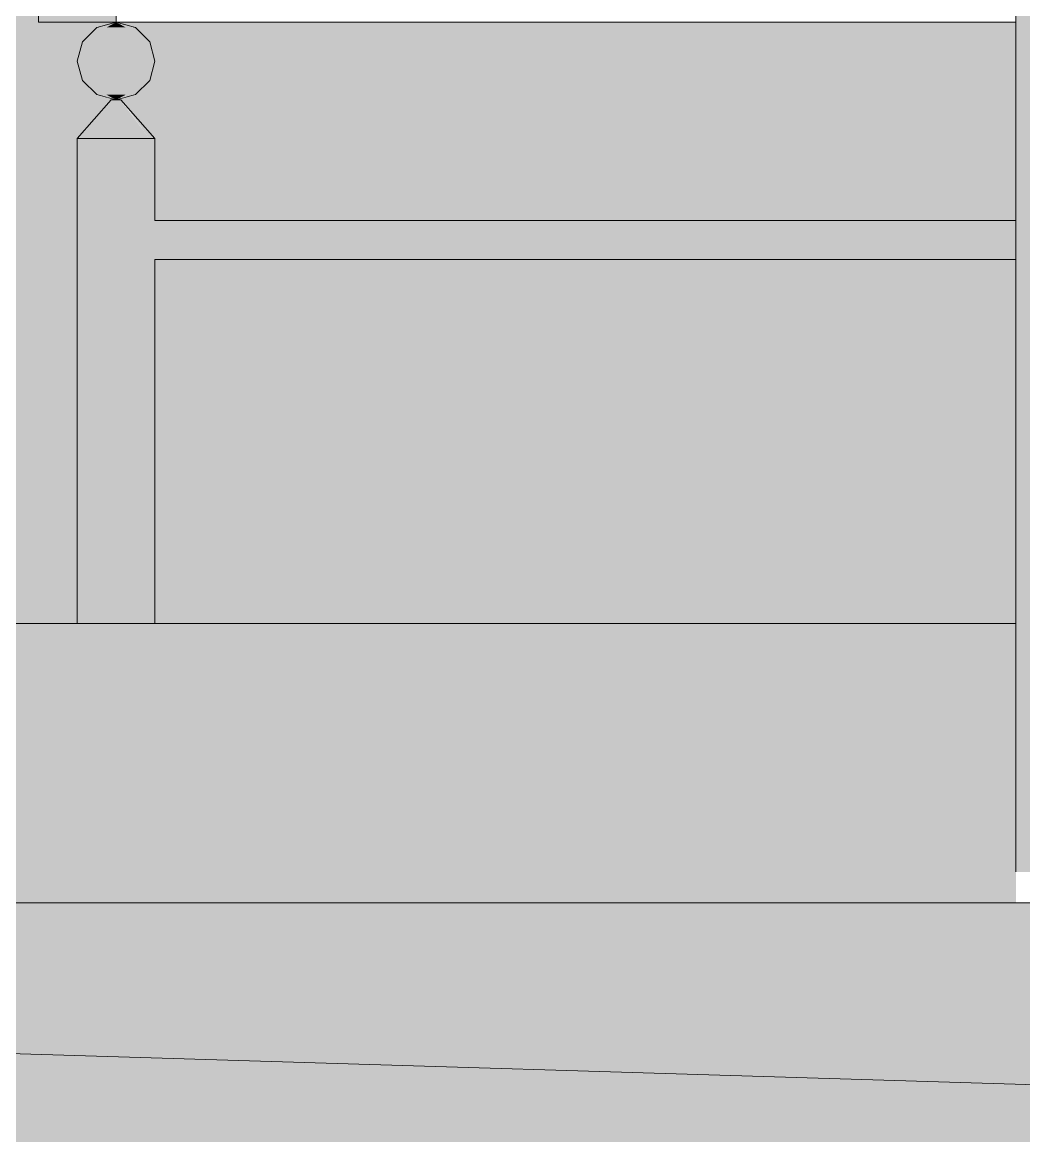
# Model space of a CAD drawing. Header units: centimetres. Extents: x -4381 to 5639, y -3920 to 4826.
# Drawn here: x 66.856 to 67.502, y 32.054 to 32.771 of the extents above; entities that cross this region are included whole.
import ezdxf
from ezdxf.xclip import XClip

# ---------------------------------------------------------------- set-up
doc = ezdxf.new("R2010")
doc.units = ezdxf.units.CM
doc.header["$MEASUREMENT"] = 0
doc.header["$XCLIPFRAME"] = 0
doc.set_wipeout_variables(frame=1)
doc.linetypes.add('Traits', pattern=[0.217778, 0.15, -0.067778])
doc.linetypes.add('Wipeout_Contour', pattern=[100, 0, -100])
for name, color, linetype, lineweight in [('00- NIVEAUX_Pen_No__20', 1, 'Continuous', 5), ('01- MOBILIER_Pen_No__1', 7, 'Continuous', 5), ('01- MOBILIER_Pen_No__101', 252, 'Continuous', 5), ('01- MOBILIER_Pen_No__18', 9, 'Continuous', 5), ('01- MOBILIER_Pen_No__2', 8, 'Continuous', 5), ('Dalles_Pen_No__1', 7, 'Continuous', 5), ('Structural - Bearing_Pen_No__1', 7, 'Continuous', 5), ('Structural - Bearing_Pen_No__18', 9, 'Continuous', 5)]:
    doc.layers.add(name, color=color, linetype=linetype, lineweight=lineweight)
for name, color, linetype in [('01- MOBILIER', 7, 'Continuous'), ('Dalles', 7, 'Continuous'), ('Drawing & Figure', 7, 'Continuous'), ('Structural - Bearing', 7, 'Continuous')]:
    doc.layers.add(name, color=color, linetype=linetype)
for name, color, linetype, lineweight, true_color in [('01- MOBILIER_Pen_No__102', 7, 'Continuous', 5, 0xcccccc), ('01- MOBILIER_Pen_No__160', 7, 'Continuous', 5, 0xdae3bb), ('01- MOBILIER_Pen_No__178', 7, 'Continuous', 5, 0xbda888), ('01- MOBILIER_Pen_No__180', 7, 'Continuous', 5, 0xe2e3c6), ('01- MOBILIER_Pen_No__184', 7, 'Continuous', 5, 0xc5d295), ('01- MOBILIER_Pen_No__186', 7, 'Continuous', 5, 0xe8e8e8), ('01- MOBILIER_Pen_No__62', 7, 'Continuous', 5, 0xaaaaaa), ('03-Personnages.2D_Pen_No__58', 7, 'Continuous', 5, 0xdf0000), ('Dalles_Pen_No__112', 7, 'Continuous', 5, 0xd5aaaa)]:
    doc.layers.add(name, color=color, linetype=linetype, lineweight=lineweight, true_color=true_color)

# ---------------------------------------------------------------- blocks, each defined once
blk = doc.blocks.new('Drawing_7_7', base_point=(-363.09186, 32.20361))
at = {"color": 254, "linetype": 'Wipeout_Contour', "lineweight": 0, "ltscale": 223.002138}
blk.add_wipeout([(66.92938, 32.76776), (66.91688, 32.77111), (66.92771, 32.76776)], dxfattribs=at).dxf.layer = '01- MOBILIER'
at = {"color": 254, "linetype": 'Wipeout_Contour', "lineweight": 0, "ltscale": 297.55801}
blk.add_wipeout([(66.89188, 32.38361), (66.89523, 32.38361), (66.89523, 32.69611), (66.89188, 32.69611)], dxfattribs=at).dxf.layer = '01- MOBILIER'
at = {"color": 254, "linetype": 'Wipeout_Contour', "lineweight": 0, "ltscale": 446.986156}
blk.add_wipeout([(66.93853, 32.69611), (66.93853, 32.63081), (66.93898, 32.63706), (66.94021, 32.64164), (66.94188, 32.64331), (66.94188, 32.69611)], dxfattribs=at).dxf.layer = '01- MOBILIER'
at = {"layer": '01- MOBILIER_Pen_No__101', "linetype": 'Continuous', "ltscale": 10}
blk.add_hatch(color=256, dxfattribs=at).paths.add_polyline_path([(66.89188, 32.38361), (66.89523, 32.38361), (66.89523, 32.69611), (66.89188, 32.69611)])
at = {"layer": '01- MOBILIER_Pen_No__102', "linetype": 'Continuous', "ltscale": 10}
blk.add_hatch(color=256, dxfattribs=at).paths.add_polyline_path([(66.93853, 32.69611), (66.93853, 32.63081), (66.93898, 32.63706), (66.94021, 32.64164), (66.94188, 32.64331), (66.94188, 32.69611)])
at = {"layer": '01- MOBILIER_Pen_No__186', "linetype": 'Continuous', "ltscale": 10}
blk.add_hatch(color=256, dxfattribs=at).paths.add_polyline_path([(66.92938, 32.76776), (66.91688, 32.77111), (66.92771, 32.76776)])
at = {"color": 254, "linetype": 'Wipeout_Contour', "lineweight": 0, "ltscale": 223.624918}
blk.add_wipeout([(66.90606, 32.76776), (66.91688, 32.77111), (66.90438, 32.76776)], dxfattribs=at).dxf.layer = '01- MOBILIER'
at = {"color": 254, "linetype": 'Wipeout_Contour', "lineweight": 0, "ltscale": 297.58046}
blk.add_wipeout([(66.89523, 32.38361), (66.90438, 32.38361), (66.90438, 32.69611), (66.89523, 32.69611)], dxfattribs=at).dxf.layer = '01- MOBILIER'
at = {"color": 254, "linetype": 'Wipeout_Contour', "lineweight": 0, "ltscale": 447.310564}
blk.add_wipeout([(66.93853, 32.63081), (66.93853, 32.38361), (66.94188, 32.38361), (66.94188, 32.61831), (66.94021, 32.61999), (66.93898, 32.62456)], dxfattribs=at).dxf.layer = '01- MOBILIER'
at = {"layer": '01- MOBILIER_Pen_No__102', "linetype": 'Continuous', "ltscale": 10}
blk.add_hatch(color=256, dxfattribs=at).paths.add_polyline_path([(66.93853, 32.63081), (66.93853, 32.38361), (66.94188, 32.38361), (66.94188, 32.61831), (66.94021, 32.61999), (66.93898, 32.62456)])
at = {"layer": '01- MOBILIER_Pen_No__180', "linetype": 'Continuous', "ltscale": 10}
blk.add_hatch(color=256, dxfattribs=at).paths.add_polyline_path([(66.90606, 32.76776), (66.91688, 32.77111), (66.90438, 32.76776)])
at = {"layer": '01- MOBILIER_Pen_No__2', "linetype": 'Continuous', "ltscale": 10}
blk.add_hatch(color=256, dxfattribs=at).paths.add_polyline_path([(66.89523, 32.38361), (66.90438, 32.38361), (66.90438, 32.69611), (66.89523, 32.69611)])
at = {"color": 254, "linetype": 'Wipeout_Contour', "lineweight": 0, "ltscale": 223.370342}
blk.add_wipeout([(66.91063, 32.76776), (66.91688, 32.77111), (66.90606, 32.76776)], dxfattribs=at).dxf.layer = '01- MOBILIER'
at = {"color": 254, "linetype": 'Wipeout_Contour', "lineweight": 0, "ltscale": 297.619382}
blk.add_wipeout([(66.90438, 32.38361), (66.91688, 32.38361), (66.91688, 32.69611), (66.90438, 32.69611)], dxfattribs=at).dxf.layer = '01- MOBILIER'
at = {"layer": '01- MOBILIER_Pen_No__186', "linetype": 'Continuous', "ltscale": 10}
blk.add_hatch(color=256, dxfattribs=at).paths.add_polyline_path([(66.91063, 32.76776), (66.91688, 32.77111), (66.90606, 32.76776)])
at = {"layer": '01- MOBILIER_Pen_No__62', "linetype": 'Continuous', "ltscale": 10}
blk.add_hatch(color=256, dxfattribs=at).paths.add_polyline_path([(66.90438, 32.38361), (66.91688, 32.38361), (66.91688, 32.69611), (66.90438, 32.69611)])
at = {"color": 254, "linetype": 'Wipeout_Contour', "lineweight": 0, "ltscale": 222.860327}
blk.add_wipeout([(66.91688, 32.76776), (66.91688, 32.77111), (66.91063, 32.76776)], dxfattribs=at).dxf.layer = '01- MOBILIER'
at = {"color": 254, "linetype": 'Wipeout_Contour', "lineweight": 0, "ltscale": 297.879575}
blk.add_wipeout([(66.89813, 32.75861), (66.90606, 32.76776), (66.90438, 32.76776), (66.89523, 32.75861)], dxfattribs=at).dxf.layer = '01- MOBILIER'
at = {"color": 254, "linetype": 'Wipeout_Contour', "lineweight": 0, "ltscale": 297.664347}
blk.add_wipeout([(66.91688, 32.38361), (66.92938, 32.38361), (66.92938, 32.69611), (66.91688, 32.69611)], dxfattribs=at).dxf.layer = '01- MOBILIER'
at = {"layer": '01- MOBILIER_Pen_No__102', "linetype": 'Continuous', "ltscale": 10}
blk.add_hatch(color=256, dxfattribs=at).paths.add_polyline_path([(66.91688, 32.38361), (66.92938, 32.38361), (66.92938, 32.69611), (66.91688, 32.69611)])
at = {"layer": '01- MOBILIER_Pen_No__178', "linetype": 'Continuous', "ltscale": 10}
blk.add_hatch(color=256, dxfattribs=at).paths.add_polyline_path([(66.89813, 32.75861), (66.90606, 32.76776), (66.90438, 32.76776), (66.89523, 32.75861)])
at = {"layer": '01- MOBILIER_Pen_No__186', "linetype": 'Continuous', "ltscale": 10}
blk.add_hatch(color=256, dxfattribs=at).paths.add_polyline_path([(66.91688, 32.76776), (66.91688, 32.77111), (66.91063, 32.76776)])
at = {"color": 254, "linetype": 'Wipeout_Contour', "lineweight": 0, "ltscale": 223.766995}
blk.add_wipeout([(66.92313, 32.76776), (66.91688, 32.77111), (66.91688, 32.76776)], dxfattribs=at).dxf.layer = '01- MOBILIER'
at = {"color": 254, "linetype": 'Wipeout_Contour', "lineweight": 0, "ltscale": 297.754228}
blk.add_wipeout([(66.90606, 32.75861), (66.91063, 32.76776), (66.90606, 32.76776), (66.89813, 32.75861)], dxfattribs=at).dxf.layer = '01- MOBILIER'
at = {"color": 254, "linetype": 'Wipeout_Contour', "lineweight": 0, "ltscale": 223.502249}
blk.add_wipeout([(66.89188, 32.69611), (66.89523, 32.69611), (66.91418, 32.72111)], dxfattribs=at).dxf.layer = '01- MOBILIER'
at = {"color": 254, "linetype": 'Wipeout_Contour', "lineweight": 0, "ltscale": 297.703307}
blk.add_wipeout([(66.92938, 32.38361), (66.93853, 32.38361), (66.93853, 32.69611), (66.92938, 32.69611)], dxfattribs=at).dxf.layer = '01- MOBILIER'
at = {"layer": '01- MOBILIER_Pen_No__101', "linetype": 'Continuous', "ltscale": 10}
blk.add_hatch(color=256, dxfattribs=at).paths.add_polyline_path([(66.89188, 32.69611), (66.89523, 32.69611), (66.91418, 32.72111)])
at = {"layer": '01- MOBILIER_Pen_No__160', "linetype": 'Continuous', "ltscale": 10}
blk.add_hatch(color=256, dxfattribs=at).paths.add_polyline_path([(66.90606, 32.75861), (66.91063, 32.76776), (66.90606, 32.76776), (66.89813, 32.75861)])
at = {"layer": '01- MOBILIER_Pen_No__186', "linetype": 'Continuous', "ltscale": 10}
for points in [[(66.92313, 32.76776), (66.91688, 32.77111), (66.91688, 32.76776)], [(66.92938, 32.38361), (66.93853, 32.38361), (66.93853, 32.69611), (66.92938, 32.69611)]]:
    blk.add_hatch(color=256, dxfattribs=at).paths.add_polyline_path(points)
at = {"color": 254, "linetype": 'Wipeout_Contour', "lineweight": 0, "ltscale": 223.256375}
blk.add_wipeout([(66.92771, 32.76776), (66.91688, 32.77111), (66.92313, 32.76776)], dxfattribs=at).dxf.layer = '01- MOBILIER'
at = {"color": 254, "linetype": 'Wipeout_Contour', "lineweight": 0, "ltscale": 297.875027}
blk.add_wipeout([(66.89523, 32.74611), (66.89813, 32.75861), (66.89523, 32.75861), (66.89188, 32.74611)], dxfattribs=at).dxf.layer = '01- MOBILIER'
at = {"color": 254, "linetype": 'Wipeout_Contour', "lineweight": 0, "ltscale": 297.549749}
blk.add_wipeout([(66.89523, 32.69611), (66.90438, 32.69611), (66.91532, 32.72111), (66.91418, 32.72111)], dxfattribs=at).dxf.layer = '01- MOBILIER'
at = {"color": 254, "linetype": 'Wipeout_Contour', "lineweight": 0, "ltscale": 222.958379}
blk.add_wipeout([(66.93853, 32.69611), (66.94188, 32.69611), (66.92001, 32.72111)], dxfattribs=at).dxf.layer = '01- MOBILIER'
at = {"color": 254, "linetype": 'Wipeout_Contour', "lineweight": 0, "ltscale": 298.903981}
blk.add_wipeout([(66.94021, 32.64164), (67.49688, 32.64164), (67.49688, 32.64331), (66.94188, 32.64331)], dxfattribs=at).dxf.layer = '01- MOBILIER'
at = {"color": 254, "linetype": 'Wipeout_Contour', "lineweight": 0, "ltscale": 298.863221}
blk.add_wipeout([(66.94021, 32.61999), (66.94188, 32.61831), (67.49688, 32.61831), (67.49688, 32.61999)], dxfattribs=at).dxf.layer = '01- MOBILIER'
at = {"layer": '01- MOBILIER', "linetype": 'Continuous', "lineweight": 0, "ltscale": 10, "true_color": 0xffffff}
blk.add_hatch(color=7, dxfattribs=at).paths.add_polyline_path([(66.93853, 32.69611), (66.94188, 32.69611), (66.92001, 32.72111)])
at = {"layer": '01- MOBILIER_Pen_No__101', "linetype": 'Continuous', "ltscale": 10}
blk.add_hatch(color=256, dxfattribs=at).paths.add_polyline_path([(66.94021, 32.61999), (66.94188, 32.61831), (67.49688, 32.61831), (67.49688, 32.61999)])
at = {"layer": '01- MOBILIER_Pen_No__18', "linetype": 'Continuous', "ltscale": 10}
blk.add_hatch(color=256, dxfattribs=at).paths.add_polyline_path([(66.89523, 32.69611), (66.90438, 32.69611), (66.91532, 32.72111), (66.91418, 32.72111)])
at = {"layer": '01- MOBILIER_Pen_No__186', "linetype": 'Continuous', "ltscale": 10}
for points in [[(66.92771, 32.76776), (66.91688, 32.77111), (66.92313, 32.76776)], [(66.94021, 32.64164), (67.49688, 32.64164), (67.49688, 32.64331), (66.94188, 32.64331)]]:
    blk.add_hatch(color=256, dxfattribs=at).paths.add_polyline_path(points)
at = {"layer": '01- MOBILIER_Pen_No__2', "linetype": 'Continuous', "ltscale": 10}
blk.add_hatch(color=256, dxfattribs=at).paths.add_polyline_path([(66.89523, 32.74611), (66.89813, 32.75861), (66.89523, 32.75861), (66.89188, 32.74611)])
at = {"color": 254, "linetype": 'Wipeout_Contour', "lineweight": 0, "ltscale": 297.640571}
blk.add_wipeout([(66.91688, 32.75861), (66.91688, 32.76776), (66.91063, 32.76776), (66.90606, 32.75861)], dxfattribs=at).dxf.layer = '01- MOBILIER'
at = {"color": 254, "linetype": 'Wipeout_Contour', "lineweight": 0, "ltscale": 298.189102}
blk.add_wipeout([(66.93853, 32.75861), (66.92938, 32.76776), (66.92771, 32.76776), (66.93563, 32.75861)], dxfattribs=at).dxf.layer = '01- MOBILIER'
at = {"color": 254, "linetype": 'Wipeout_Contour', "lineweight": 0, "ltscale": 297.142186}
blk.add_wipeout([(66.90438, 32.69611), (66.91688, 32.69611), (66.91688, 32.72111), (66.91532, 32.72111)], dxfattribs=at).dxf.layer = '01- MOBILIER'
at = {"color": 254, "linetype": 'Wipeout_Contour', "lineweight": 0, "ltscale": 298.896619}
blk.add_wipeout([(66.94021, 32.64164), (66.93898, 32.63706), (67.49688, 32.63706), (67.49688, 32.64164)], dxfattribs=at).dxf.layer = '01- MOBILIER'
at = {"layer": '01- MOBILIER', "linetype": 'Continuous', "lineweight": 0, "ltscale": 10, "true_color": 0xffffff}
blk.add_hatch(color=7, dxfattribs=at).paths.add_polyline_path([(66.93853, 32.75861), (66.92938, 32.76776), (66.92771, 32.76776), (66.93563, 32.75861)])
at = {"layer": '01- MOBILIER_Pen_No__186', "linetype": 'Continuous', "ltscale": 10}
for points in [[(66.91688, 32.75861), (66.91688, 32.76776), (66.91063, 32.76776), (66.90606, 32.75861)], [(66.90438, 32.69611), (66.91688, 32.69611), (66.91688, 32.72111), (66.91532, 32.72111)], [(66.94021, 32.64164), (66.93898, 32.63706), (67.49688, 32.63706), (67.49688, 32.64164)]]:
    blk.add_hatch(color=256, dxfattribs=at).paths.add_polyline_path(points)
at = {"color": 254, "linetype": 'Wipeout_Contour', "lineweight": 0, "ltscale": 298.428179}
blk.add_wipeout([(66.92771, 32.75861), (66.92313, 32.76776), (66.91688, 32.76776), (66.91688, 32.75861)], dxfattribs=at).dxf.layer = '01- MOBILIER'
at = {"color": 254, "linetype": 'Wipeout_Contour', "lineweight": 0, "ltscale": 297.857387}
blk.add_wipeout([(66.90438, 32.74611), (66.90606, 32.75861), (66.89813, 32.75861), (66.89523, 32.74611)], dxfattribs=at).dxf.layer = '01- MOBILIER'
at = {"color": 254, "linetype": 'Wipeout_Contour', "lineweight": 0, "ltscale": 298.735032}
blk.add_wipeout([(66.91688, 32.69611), (66.92938, 32.69611), (66.91844, 32.72111), (66.91688, 32.72111)], dxfattribs=at).dxf.layer = '01- MOBILIER'
at = {"color": 254, "linetype": 'Wipeout_Contour', "lineweight": 0, "ltscale": 298.886897}
blk.add_wipeout([(66.93853, 32.63081), (67.49688, 32.63081), (67.49688, 32.63706), (66.93898, 32.63706)], dxfattribs=at).dxf.layer = '01- MOBILIER'
at = {"layer": '01- MOBILIER', "linetype": 'Continuous', "lineweight": 0, "ltscale": 10, "true_color": 0xffffff}
for points in [[(66.92771, 32.75861), (66.92313, 32.76776), (66.91688, 32.76776), (66.91688, 32.75861)], [(66.91688, 32.69611), (66.92938, 32.69611), (66.91844, 32.72111), (66.91688, 32.72111)]]:
    blk.add_hatch(color=7, dxfattribs=at).paths.add_polyline_path(points)
at = {"layer": '01- MOBILIER_Pen_No__101', "linetype": 'Continuous', "ltscale": 10}
blk.add_hatch(color=256, dxfattribs=at).paths.add_polyline_path([(66.90438, 32.74611), (66.90606, 32.75861), (66.89813, 32.75861), (66.89523, 32.74611)])
at = {"layer": '01- MOBILIER_Pen_No__102', "linetype": 'Continuous', "ltscale": 10}
blk.add_hatch(color=256, dxfattribs=at).paths.add_polyline_path([(66.93853, 32.63081), (67.49688, 32.63081), (67.49688, 32.63706), (66.93898, 32.63706)])
at = {"color": 254, "linetype": 'Wipeout_Contour', "lineweight": 0, "ltscale": 297.969584}
blk.add_wipeout([(66.86688, 32.77111), (66.91688, 32.77111), (66.91688, 32.78361), (66.86688, 32.78361)], dxfattribs=at).dxf.layer = '01- MOBILIER'
at = {"color": 254, "linetype": 'Wipeout_Contour', "lineweight": 0, "ltscale": 298.314024}
blk.add_wipeout([(66.93563, 32.75861), (66.92771, 32.76776), (66.92313, 32.76776), (66.92771, 32.75861)], dxfattribs=at).dxf.layer = '01- MOBILIER'
at = {"color": 254, "linetype": 'Wipeout_Contour', "lineweight": 0, "ltscale": 297.874536}
blk.add_wipeout([(66.91688, 32.74611), (66.91688, 32.75861), (66.90606, 32.75861), (66.90438, 32.74611)], dxfattribs=at).dxf.layer = '01- MOBILIER'
at = {"color": 254, "linetype": 'Wipeout_Contour', "lineweight": 0, "ltscale": 297.847739}
blk.add_wipeout([(66.89813, 32.73361), (66.89523, 32.74611), (66.89188, 32.74611), (66.89523, 32.73361)], dxfattribs=at).dxf.layer = '01- MOBILIER'
at = {"color": 254, "linetype": 'Wipeout_Contour', "lineweight": 0, "ltscale": 298.327087}
blk.add_wipeout([(66.92938, 32.69611), (66.93853, 32.69611), (66.91959, 32.72111), (66.91844, 32.72111)], dxfattribs=at).dxf.layer = '01- MOBILIER'
at = {"color": 254, "linetype": 'Wipeout_Contour', "lineweight": 0, "ltscale": 298.875975}
blk.add_wipeout([(66.93853, 32.63081), (66.93898, 32.62456), (67.49688, 32.62456), (67.49688, 32.63081)], dxfattribs=at).dxf.layer = '01- MOBILIER'
at = {"layer": '01- MOBILIER', "linetype": 'Continuous', "lineweight": 0, "ltscale": 10, "true_color": 0xffffff}
for points in [[(66.93563, 32.75861), (66.92771, 32.76776), (66.92313, 32.76776), (66.92771, 32.75861)], [(66.92938, 32.69611), (66.93853, 32.69611), (66.91959, 32.72111), (66.91844, 32.72111)]]:
    blk.add_hatch(color=7, dxfattribs=at).paths.add_polyline_path(points)
at = {"layer": '01- MOBILIER_Pen_No__160', "linetype": 'Continuous', "ltscale": 10}
blk.add_hatch(color=256, dxfattribs=at).paths.add_polyline_path([(66.91688, 32.74611), (66.91688, 32.75861), (66.90606, 32.75861), (66.90438, 32.74611)])
at = {"layer": '01- MOBILIER_Pen_No__178', "linetype": 'Continuous', "ltscale": 10}
blk.add_hatch(color=256, dxfattribs=at).paths.add_polyline_path([(66.89813, 32.73361), (66.89523, 32.74611), (66.89188, 32.74611), (66.89523, 32.73361)])
at = {"layer": '01- MOBILIER_Pen_No__2', "linetype": 'Continuous', "ltscale": 10}
blk.add_hatch(color=256, dxfattribs=at).paths.add_polyline_path([(66.86688, 32.77111), (66.91688, 32.77111), (66.91688, 32.78361), (66.86688, 32.78361)])
at = {"layer": '01- MOBILIER_Pen_No__62', "linetype": 'Continuous', "ltscale": 10}
blk.add_hatch(color=256, dxfattribs=at).paths.add_polyline_path([(66.93853, 32.63081), (66.93898, 32.62456), (67.49688, 32.62456), (67.49688, 32.63081)])
at = {"color": 254, "linetype": 'Wipeout_Contour', "lineweight": 0, "ltscale": 298.15639}
blk.add_wipeout([(66.92938, 32.74611), (66.92771, 32.75861), (66.91688, 32.75861), (66.91688, 32.74611)], dxfattribs=at).dxf.layer = '01- MOBILIER'
at = {"color": 254, "linetype": 'Wipeout_Contour', "lineweight": 0, "ltscale": 298.155074}
blk.add_wipeout([(66.94188, 32.74611), (66.93853, 32.75861), (66.93563, 32.75861), (66.93853, 32.74611)], dxfattribs=at).dxf.layer = '01- MOBILIER'
at = {"color": 254, "linetype": 'Wipeout_Contour', "lineweight": 0, "ltscale": 297.833162}
blk.add_wipeout([(66.90606, 32.73361), (66.90438, 32.74611), (66.89523, 32.74611), (66.89813, 32.73361)], dxfattribs=at).dxf.layer = '01- MOBILIER'
at = {"color": 254, "linetype": 'Wipeout_Contour', "lineweight": 0, "ltscale": 298.866781}
blk.add_wipeout([(66.93898, 32.62456), (66.94021, 32.61999), (67.49688, 32.61999), (67.49688, 32.62456)], dxfattribs=at).dxf.layer = '01- MOBILIER'
at = {"layer": '01- MOBILIER_Pen_No__186', "linetype": 'Continuous', "ltscale": 10}
for points in [[(66.92938, 32.74611), (66.92771, 32.75861), (66.91688, 32.75861), (66.91688, 32.74611)], [(66.94188, 32.74611), (66.93853, 32.75861), (66.93563, 32.75861), (66.93853, 32.74611)]]:
    blk.add_hatch(color=256, dxfattribs=at).paths.add_polyline_path(points)
at = {"layer": '01- MOBILIER_Pen_No__2', "linetype": 'Continuous', "ltscale": 10}
for points in [[(66.90606, 32.73361), (66.90438, 32.74611), (66.89523, 32.74611), (66.89813, 32.73361)], [(66.93898, 32.62456), (66.94021, 32.61999), (67.49688, 32.61999), (67.49688, 32.62456)]]:
    blk.add_hatch(color=256, dxfattribs=at).paths.add_polyline_path(points)
at = {"color": 254, "linetype": 'Wipeout_Contour', "lineweight": 0, "ltscale": 298.173055}
blk.add_wipeout([(66.93853, 32.74611), (66.93563, 32.75861), (66.92771, 32.75861), (66.92938, 32.74611)], dxfattribs=at).dxf.layer = '01- MOBILIER'
at = {"color": 254, "linetype": 'Wipeout_Contour', "lineweight": 0, "ltscale": 297.851845}
blk.add_wipeout([(66.91688, 32.73361), (66.91688, 32.74611), (66.90438, 32.74611), (66.90606, 32.73361)], dxfattribs=at).dxf.layer = '01- MOBILIER'
at = {"color": 254, "linetype": 'Wipeout_Contour', "lineweight": 0, "ltscale": 298.660444}
blk.add_wipeout([(66.94188, 32.61831), (66.94188, 32.38361), (67.49688, 32.38361), (67.49688, 32.61831)], dxfattribs=at).dxf.layer = '01- MOBILIER'
at = {"layer": '01- MOBILIER_Pen_No__101', "linetype": 'Continuous', "ltscale": 10}
blk.add_hatch(color=256, dxfattribs=at).paths.add_polyline_path([(66.91688, 32.73361), (66.91688, 32.74611), (66.90438, 32.74611), (66.90606, 32.73361)])
at = {"layer": '01- MOBILIER_Pen_No__102', "linetype": 'Continuous', "ltscale": 10}
blk.add_hatch(color=256, dxfattribs=at).paths.add_polyline_path([(66.94188, 32.61831), (66.94188, 32.38361), (67.49688, 32.38361), (67.49688, 32.61831)])
at = {"layer": '01- MOBILIER_Pen_No__186', "linetype": 'Continuous', "ltscale": 10}
blk.add_hatch(color=256, dxfattribs=at).paths.add_polyline_path([(66.93853, 32.74611), (66.93563, 32.75861), (66.92771, 32.75861), (66.92938, 32.74611)])
at = {"color": 254, "linetype": 'Wipeout_Contour', "lineweight": 0, "ltscale": 298.13514}
blk.add_wipeout([(66.92771, 32.73361), (66.92938, 32.74611), (66.91688, 32.74611), (66.91688, 32.73361)], dxfattribs=at).dxf.layer = '01- MOBILIER'
at = {"color": 254, "linetype": 'Wipeout_Contour', "lineweight": 0, "ltscale": 298.138405}
blk.add_wipeout([(66.93853, 32.73361), (66.94188, 32.74611), (66.93853, 32.74611), (66.93563, 32.73361)], dxfattribs=at).dxf.layer = '01- MOBILIER'
at = {"color": 254, "linetype": 'Wipeout_Contour', "lineweight": 0, "ltscale": 297.811137}
blk.add_wipeout([(66.90606, 32.72446), (66.89813, 32.73361), (66.89523, 32.73361), (66.90438, 32.72446)], dxfattribs=at).dxf.layer = '01- MOBILIER'
at = {"layer": '01- MOBILIER_Pen_No__178', "linetype": 'Continuous', "ltscale": 10}
blk.add_hatch(color=256, dxfattribs=at).paths.add_polyline_path([(66.90606, 32.72446), (66.89813, 32.73361), (66.89523, 32.73361), (66.90438, 32.72446)])
at = {"layer": '01- MOBILIER_Pen_No__184', "linetype": 'Continuous', "ltscale": 10}
for points in [[(66.92771, 32.73361), (66.92938, 32.74611), (66.91688, 32.74611), (66.91688, 32.73361)], [(66.93853, 32.73361), (66.94188, 32.74611), (66.93853, 32.74611), (66.93563, 32.73361)]]:
    blk.add_hatch(color=256, dxfattribs=at).paths.add_polyline_path(points)
at = {"color": 254, "linetype": 'Wipeout_Contour', "lineweight": 0, "ltscale": 298.153332}
blk.add_wipeout([(66.93563, 32.73361), (66.93853, 32.74611), (66.92938, 32.74611), (66.92771, 32.73361)], dxfattribs=at).dxf.layer = '01- MOBILIER'
at = {"color": 254, "linetype": 'Wipeout_Contour', "lineweight": 0, "ltscale": 297.68883}
blk.add_wipeout([(66.91063, 32.72446), (66.90606, 32.73361), (66.89813, 32.73361), (66.90606, 32.72446)], dxfattribs=at).dxf.layer = '01- MOBILIER'
at = {"layer": '01- MOBILIER_Pen_No__160', "linetype": 'Continuous', "ltscale": 10}
blk.add_hatch(color=256, dxfattribs=at).paths.add_polyline_path([(66.93563, 32.73361), (66.93853, 32.74611), (66.92938, 32.74611), (66.92771, 32.73361)])
at = {"layer": '01- MOBILIER_Pen_No__178', "linetype": 'Continuous', "ltscale": 10}
blk.add_hatch(color=256, dxfattribs=at).paths.add_polyline_path([(66.91063, 32.72446), (66.90606, 32.73361), (66.89813, 32.73361), (66.90606, 32.72446)])
at = {"color": 254, "linetype": 'Wipeout_Contour', "lineweight": 0, "ltscale": 297.578224}
blk.add_wipeout([(66.91688, 32.72446), (66.91688, 32.73361), (66.90606, 32.73361), (66.91063, 32.72446)], dxfattribs=at).dxf.layer = '01- MOBILIER'
at = {"color": 254, "linetype": 'Wipeout_Contour', "lineweight": 0, "ltscale": 298.137444}
blk.add_wipeout([(66.92938, 32.72446), (66.93853, 32.73361), (66.93563, 32.73361), (66.92771, 32.72446)], dxfattribs=at).dxf.layer = '01- MOBILIER'
at = {"layer": '01- MOBILIER_Pen_No__2', "linetype": 'Continuous', "ltscale": 10}
for points in [[(66.91688, 32.72446), (66.91688, 32.73361), (66.90606, 32.73361), (66.91063, 32.72446)], [(66.92938, 32.72446), (66.93853, 32.73361), (66.93563, 32.73361), (66.92771, 32.72446)]]:
    blk.add_hatch(color=256, dxfattribs=at).paths.add_polyline_path(points)
at = {"color": 254, "linetype": 'Wipeout_Contour', "lineweight": 0, "ltscale": 298.37047}
blk.add_wipeout([(66.92313, 32.72446), (66.92771, 32.73361), (66.91688, 32.73361), (66.91688, 32.72446)], dxfattribs=at).dxf.layer = '01- MOBILIER'
at = {"layer": '01- MOBILIER_Pen_No__2', "linetype": 'Continuous', "ltscale": 10}
blk.add_hatch(color=256, dxfattribs=at).paths.add_polyline_path([(66.92313, 32.72446), (66.92771, 32.73361), (66.91688, 32.73361), (66.91688, 32.72446)])
at = {"color": 254, "linetype": 'Wipeout_Contour', "lineweight": 0, "ltscale": 298.259337}
blk.add_wipeout([(66.92771, 32.72446), (66.93563, 32.73361), (66.92771, 32.73361), (66.92313, 32.72446)], dxfattribs=at).dxf.layer = '01- MOBILIER'
at = {"layer": '01- MOBILIER_Pen_No__2', "linetype": 'Continuous', "ltscale": 10}
blk.add_hatch(color=256, dxfattribs=at).paths.add_polyline_path([(66.92771, 32.72446), (66.93563, 32.73361), (66.92771, 32.73361), (66.92313, 32.72446)])
at = {"color": 254, "linetype": 'Wipeout_Contour', "lineweight": 0, "ltscale": 223.388788}
blk.add_wipeout([(66.91688, 32.72111), (66.92938, 32.72446), (66.92771, 32.72446)], dxfattribs=at).dxf.layer = '01- MOBILIER'
at = {"layer": '01- MOBILIER_Pen_No__178', "linetype": 'Continuous', "ltscale": 10}
blk.add_hatch(color=256, dxfattribs=at).paths.add_polyline_path([(66.91688, 32.72111), (66.92938, 32.72446), (66.92771, 32.72446)])
at = {"color": 254, "linetype": 'Wipeout_Contour', "lineweight": 0, "ltscale": 223.997277}
blk.add_wipeout([(66.91688, 32.72111), (66.90606, 32.72446), (66.90438, 32.72446)], dxfattribs=at).dxf.layer = '01- MOBILIER'
at = {"layer": '01- MOBILIER_Pen_No__178', "linetype": 'Continuous', "ltscale": 10}
blk.add_hatch(color=256, dxfattribs=at).paths.add_polyline_path([(66.91688, 32.72111), (66.90606, 32.72446), (66.90438, 32.72446)])
at = {"color": 254, "linetype": 'Wipeout_Contour', "lineweight": 0, "ltscale": 223.744155}
blk.add_wipeout([(66.91688, 32.72111), (66.91063, 32.72446), (66.90606, 32.72446)], dxfattribs=at).dxf.layer = '01- MOBILIER'
at = {"layer": '01- MOBILIER_Pen_No__178', "linetype": 'Continuous', "ltscale": 10}
blk.add_hatch(color=256, dxfattribs=at).paths.add_polyline_path([(66.91688, 32.72111), (66.91063, 32.72446), (66.90606, 32.72446)])
at = {"color": 254, "linetype": 'Wipeout_Contour', "lineweight": 0, "ltscale": 223.237073}
blk.add_wipeout([(66.91688, 32.72111), (66.91688, 32.72446), (66.91063, 32.72446)], dxfattribs=at).dxf.layer = '01- MOBILIER'
at = {"layer": '01- MOBILIER_Pen_No__178', "linetype": 'Continuous', "ltscale": 10}
blk.add_hatch(color=256, dxfattribs=at).paths.add_polyline_path([(66.91688, 32.72111), (66.91688, 32.72446), (66.91063, 32.72446)])
at = {"color": 254, "linetype": 'Wipeout_Contour', "lineweight": 0, "ltscale": 224.149272}
blk.add_wipeout([(66.91688, 32.72111), (66.92313, 32.72446), (66.91688, 32.72446)], dxfattribs=at).dxf.layer = '01- MOBILIER'
at = {"layer": '01- MOBILIER_Pen_No__178', "linetype": 'Continuous', "ltscale": 10}
blk.add_hatch(color=256, dxfattribs=at).paths.add_polyline_path([(66.91688, 32.72111), (66.92313, 32.72446), (66.91688, 32.72446)])
at = {"color": 254, "linetype": 'Wipeout_Contour', "lineweight": 0, "ltscale": 223.641559}
blk.add_wipeout([(66.91688, 32.72111), (66.92771, 32.72446), (66.92313, 32.72446)], dxfattribs=at).dxf.layer = '01- MOBILIER'
at = {"layer": '01- MOBILIER_Pen_No__178', "linetype": 'Continuous', "ltscale": 10}
blk.add_hatch(color=256, dxfattribs=at).paths.add_polyline_path([(66.91688, 32.72111), (66.92771, 32.72446), (66.92313, 32.72446)])
at = {"color": 254, "linetype": 'Wipeout_Contour', "lineweight": 0, "ltscale": 1037.466967}
blk.add_wipeout([(66.86688, 32.78361), (65.56688, 32.78361), (65.56688, 32.38361), (66.89188, 32.38361), (66.89188, 32.69611), (66.91376, 32.72111), (66.91688, 32.72111), (66.90438, 32.72446), (66.89523, 32.73361), (66.89188, 32.74611), (66.89523, 32.75861), (66.90438, 32.76776), (66.91688, 32.77111), (66.86688, 32.77111)], dxfattribs=at).dxf.layer = '01- MOBILIER'
at = {"layer": '01- MOBILIER_Pen_No__102', "linetype": 'Continuous', "ltscale": 10}
blk.add_hatch(color=256, dxfattribs=at).paths.add_polyline_path([(66.86688, 32.78361), (65.56688, 32.78361), (65.56688, 32.38361), (66.89188, 32.38361), (66.89188, 32.69611), (66.91376, 32.72111), (66.91688, 32.72111), (66.90438, 32.72446), (66.89523, 32.73361), (66.89188, 32.74611), (66.89523, 32.75861), (66.90438, 32.76776), (66.91688, 32.77111), (66.86688, 32.77111)])
at = {"layer": '01- MOBILIER_Pen_No__1', "linetype": 'Continuous', "ltscale": 10}
for p, q in [((66.86688, 32.77111), (66.86688, 32.78361)), ((66.90438, 32.76776), (66.89523, 32.75861)), ((66.89523, 32.75861), (66.89188, 32.74611)), ((66.89188, 32.74611), (66.89523, 32.73361)), ((66.89523, 32.73361), (66.90438, 32.72446)), ((66.89188, 32.69611), (66.89523, 32.69611)), ((66.89523, 32.69611), (66.90438, 32.69611))]:
    blk.add_line(p, q, dxfattribs=at)
at = {"color": 254, "linetype": 'Wipeout_Contour', "lineweight": 0, "ltscale": 899.154083}
blk.add_wipeout([(67.49688, 32.77111), (66.91688, 32.77111), (66.92938, 32.76776), (66.93853, 32.75861), (66.94188, 32.74611), (66.93853, 32.73361), (66.92938, 32.72446), (66.91688, 32.72111), (66.92001, 32.72111), (66.94188, 32.69611), (66.94188, 32.64331), (67.49688, 32.64331)], dxfattribs=at).dxf.layer = '01- MOBILIER'
at = {"color": 254, "linetype": 'Wipeout_Contour', "lineweight": 0, "ltscale": 367.841458}
blk.add_wipeout([(64.36688, 32.20361), (67.49688, 32.20361), (67.49688, 32.22361), (67.49688, 32.38361), (64.36688, 32.38361)], dxfattribs=at).dxf.layer = 'Dalles'
at = {"layer": '01- MOBILIER_Pen_No__102', "linetype": 'Continuous', "ltscale": 10}
blk.add_hatch(color=256, dxfattribs=at).paths.add_polyline_path([(67.49688, 32.77111), (66.91688, 32.77111), (66.92938, 32.76776), (66.93853, 32.75861), (66.94188, 32.74611), (66.93853, 32.73361), (66.92938, 32.72446), (66.91688, 32.72111), (66.92001, 32.72111), (66.94188, 32.69611), (66.94188, 32.64331), (67.49688, 32.64331)])
at = {"layer": '03-Personnages.2D_Pen_No__58', "linetype": 'Continuous', "lineweight": 0, "ltscale": 10, "true_color": 0x6f0000}
blk.add_hatch(color=16, dxfattribs=at).paths.add_polyline_path([(66.38928, 33.4656), (66.37222, 33.41482), (66.36113, 33.3861), (66.35801, 33.38081), (66.35413, 33.35626), (66.35159, 33.34588), (66.34389, 33.34251), (66.32309, 33.30932), (66.29787, 33.26696), (66.28156, 33.23036), (66.26816, 33.20074), (66.25792, 33.1857), (66.24658, 33.17135), (66.23717, 33.16609), (66.23355, 33.15832), (66.23204, 33.15453), (66.22713, 33.15035), (66.22357, 33.13378), (66.22132, 33.11861), (66.22458, 33.10681), (66.22875, 33.1004), (66.23969, 33.08867), (66.24457, 33.08446), (66.25036, 33.08164), (66.25873, 33.07822), (66.26532, 33.07639), (66.26703, 33.07909), (66.26704, 33.08268), (66.26485, 33.08489), (66.26176, 33.0869), (66.26068, 33.0907), (66.2547, 33.09481), (66.25022, 33.10062), (66.24634, 33.10373), (66.24416, 33.10883), (66.24806, 33.11002), (66.25146, 33.1117), (66.25307, 33.1134), (66.25894, 33.10878), (66.26612, 33.10496), (66.28519, 33.10239), (66.29628, 33.10335), (66.30308, 33.10622), (66.32041, 33.11965), (66.34536, 33.14203), (66.37203, 33.16851), (66.39809, 33.19328), (66.41313, 33.20811), (66.41554, 33.2122), (66.43487, 33.22811), (66.44029, 33.23478), (66.44736, 33.25533), (66.45539, 33.26629), (66.45652, 33.27498), (66.46233, 33.28055), (66.46535, 33.28564), (66.46761, 33.27744), (66.46787, 33.26435), (66.46814, 33.25696), (66.46098, 33.23761), (66.44785, 33.1978), (66.45434, 33.19638), (66.45221, 33.18749), (66.45288, 33.18), (66.45423, 33.16811), (66.4504, 33.15704), (66.44542, 33.13388), (66.44397, 33.1202), (66.44634, 33.113), (66.44259, 33.09533), (66.43723, 33.07707), (66.43627, 33.0616), (66.4331, 33.04033), (66.43173, 33.02176), (66.43217, 33.00418), (66.43316, 33.00157), (66.43486, 33.00127), (66.47611, 33.00142), (66.48201, 32.97673), (66.49208, 32.94223), (66.50881, 32.90072), (66.47756, 32.82292), (66.44535, 32.75451), (66.41929, 32.70157), (66.41847, 32.69518), (66.42234, 32.68777), (66.42132, 32.68178), (66.4189, 32.6771), (66.41339, 32.67112), (66.40878, 32.66824), (66.40616, 32.66126), (66.40546, 32.6321), (66.40637, 32.60842), (66.36358, 32.51548), (66.35079, 32.48372), (66.32289, 32.44537), (66.2828, 32.38098), (66.29915, 32.37124), (66.30403, 32.36902), (66.30059, 32.35595), (66.29426, 32.34618), (66.28572, 32.33273), (66.26174, 32.30235), (66.24369, 32.28264), (66.22234, 32.26174), (66.21503, 32.25807), (66.19553, 32.25095), (66.18444, 32.24979), (66.17882, 32.24282), (66.1766, 32.23613), (66.1754, 32.23674), (66.17467, 32.22695), (66.23105, 32.21246), (66.28896, 32.2081), (66.30606, 32.2105), (66.31206, 32.21357), (66.3447, 32.20726), (66.36619, 32.21028), (66.37308, 32.26479), (66.37268, 32.26629), (66.37149, 32.26819), (66.37553, 32.28047), (66.372, 32.29736), (66.36895, 32.31165), (66.36899, 32.32274), (66.37261, 32.32942), (66.37672, 32.3342), (66.44988, 32.42983), (66.50159, 32.53336), (66.52033, 32.57884), (66.52895, 32.61307), (66.53, 32.62855), (66.53212, 32.63304), (66.57458, 32.69202), (66.60032, 32.73867), (66.66434, 32.62687), (66.68091, 32.59564), (66.68429, 32.59134), (66.70343, 32.58058), (66.70859, 32.57087), (66.74656, 32.49173), (66.79122, 32.41146), (66.80603, 32.39033), (66.81191, 32.38571), (66.82281, 32.3635), (66.83073, 32.34299), (66.84114, 32.34775), (66.84816, 32.35601), (66.8549, 32.34171), (66.85624, 32.32722), (66.86022, 32.29394), (66.86008, 32.25539), (66.85986, 32.24839), (66.86273, 32.24199), (66.86143, 32.2403), (66.84484, 32.23916), (66.82453, 32.22864), (66.817, 32.21838), (66.81458, 32.2123), (66.81356, 32.20621), (66.81365, 32.20361), (66.88146, 32.20361), (66.89086, 32.20473), (66.91787, 32.21382), (66.92508, 32.22089), (66.92753, 32.23387), (66.93027, 32.24754), (66.93301, 32.25802), (66.93802, 32.26349), (66.94596, 32.24988), (66.97225, 32.25518), (67.00441, 32.28203), (66.97833, 32.33517), (66.97643, 32.33378), (66.97049, 32.34688), (66.96472, 32.35529), (66.95817, 32.36591), (66.94762, 32.37613), (66.93656, 32.38476), (66.92861, 32.39568), (66.92404, 32.40319), (66.92535, 32.40518), (66.91, 32.44179), (66.8863, 32.49062), (66.86062, 32.54365), (66.80549, 32.62996), (66.78841, 32.65629), (66.77652, 32.6833), (66.76736, 32.69032), (66.76189, 32.69814), (66.75725, 32.71433), (66.74798, 32.74633), (66.72715, 32.78746), (66.70834, 32.83267), (66.68002, 32.9013), (66.70825, 32.94625), (66.72443, 32.97615), (66.73008, 32.99062), (66.74726, 32.99055), (66.75667, 32.99532), (66.74926, 33.04668), (66.74882, 33.1176), (66.7416, 33.16568), (66.73899, 33.19126), (66.72905, 33.23274), (66.72609, 33.24224), (66.73519, 33.27238), (66.7441, 33.27904), (66.75067, 33.29929), (66.75513, 33.31815), (66.75603, 33.28988), (66.76013, 33.23433), (66.77107, 33.19374), (66.78685, 33.13944), (66.79624, 33.08277), (66.8034, 33.04769), (66.80326, 33.0371), (66.80045, 33.03182), (66.80611, 32.99494), (66.82179, 32.99478), (66.81956, 32.9859), (66.82004, 32.9797), (66.82143, 32.9775), (66.82312, 32.9751), (66.82359, 32.96811), (66.82387, 32.96111), (66.82355, 32.95602), (66.82404, 32.95332), (66.82561, 32.94612), (66.8281, 32.94372), (66.82959, 32.94032), (66.82947, 32.93522), (66.83044, 32.92823), (66.83013, 32.92583), (66.83353, 32.92552), (66.83742, 32.9256), (66.84083, 32.92919), (66.84235, 32.93468), (66.84443, 32.93077), (66.84321, 32.92458), (66.8422, 32.91929), (66.84028, 32.91441), (66.83937, 32.91231), (66.83886, 32.90942), (66.83905, 32.90622), (66.84095, 32.90501), (66.84314, 32.90461), (66.84944, 32.90498), (66.85405, 32.90956), (66.85746, 32.91384), (66.86098, 32.92112), (66.8628, 32.92691), (66.86401, 32.9301), (66.8669, 32.9272), (66.87069, 32.92788), (66.8739, 32.92927), (66.8765, 32.93196), (66.87802, 32.93814), (66.87905, 32.94523), (66.88068, 32.95511), (66.88897, 32.95458), (66.89766, 32.95475), (66.90056, 32.95614), (66.90217, 32.95833), (66.90389, 32.96612), (66.90544, 32.9789), (66.90736, 32.98438), (66.90617, 32.98828), (66.90469, 32.99308), (66.90023, 33.00319), (66.91343, 33.00564), (66.91039, 33.02303), (66.90886, 33.06928), (66.90161, 33.13693), (66.89274, 33.22546), (66.87852, 33.29673), (66.86863, 33.3536), (66.86229, 33.39418), (66.85591, 33.42777), (66.84154, 33.45958), (66.8379, 33.47288), (66.83922, 33.50733), (66.83666, 33.51683), (66.83476, 33.51854), (66.82838, 33.54743), (66.81535, 33.56346), (66.80807, 33.56668), (66.80407, 33.56669), (66.78863, 33.57614), (66.74913, 33.59366), (66.72162, 33.60844), (66.71616, 33.61975), (66.70602, 33.63137), (66.71638, 33.62394), (66.73355, 33.62099), (66.73568, 33.63087), (66.73362, 33.64046), (66.72294, 33.6425), (66.7093, 33.65454), (66.70673, 33.66353), (66.71679, 33.65451), (66.72258, 33.65239), (66.72741, 33.66216), (66.72144, 33.66918), (66.71957, 33.67717), (66.72525, 33.67396), (66.73521, 33.66503), (66.74116, 33.65302), (66.74902, 33.6462), (66.75852, 33.64737), (66.75826, 33.65945), (66.76429, 33.66902), (66.76874, 33.68599), (66.76424, 33.71197), (66.7557, 33.72509), (66.74866, 33.7386), (66.74421, 33.7524), (66.74276, 33.76659), (66.73298, 33.79589), (66.72658, 33.81998), (66.71962, 33.8294), (66.71253, 33.82972), (66.69959, 33.84276), (66.67748, 33.86241), (66.64996, 33.8743), (66.622, 33.8765), (66.58609, 33.86414), (66.56528, 33.85283), (66.55456, 33.84348), (66.54643, 33.83382), (66.5439, 33.82574), (66.54348, 33.82034), (66.54805, 33.81094), (66.55211, 33.80153), (66.55089, 33.79714), (66.54905, 33.78496), (66.54573, 33.77938), (66.54332, 33.7751), (66.54161, 33.77071), (66.54378, 33.76461), (66.54163, 33.75689), (66.53863, 33.74465), (66.53792, 33.73154), (66.53908, 33.71968), (66.54144, 33.71102), (66.54363, 33.69994), (66.54672, 33.68196), (66.54768, 33.66707), (66.55133, 33.65767), (66.55437, 33.65439), (66.55946, 33.65148), (66.55024, 33.64422), (66.54521, 33.63325), (66.5391, 33.62788), (66.52918, 33.61992), (66.50388, 33.61232), (66.46887, 33.59817), (66.44665, 33.58526), (66.43525, 33.58121), (66.4226, 33.56397), (66.41141, 33.53674), (66.40281, 33.50511)])
at = {"layer": 'Dalles', "linetype": 'Continuous', "lineweight": 0, "ltscale": 10, "true_color": 0x000000}
blk.add_hatch(color=18, dxfattribs=at).paths.add_polyline_path([(63.66688, 31.90361), (67.51688, 31.90361), (67.51688, 32.20361), (63.66688, 32.20361)])
at = {"layer": 'Dalles_Pen_No__112', "linetype": 'Continuous', "ltscale": 10}
blk.add_hatch(color=256, dxfattribs=at).paths.add_polyline_path([(64.36688, 32.20361), (67.49688, 32.20361), (67.49688, 32.22361), (67.49688, 32.38361), (64.36688, 32.38361)])
at = {"layer": '01- MOBILIER_Pen_No__1', "linetype": 'Continuous', "ltscale": 10}
for p, q in [((66.91688, 32.77111), (66.91688, 32.78361)), ((66.86688, 32.77111), (66.91688, 32.77111)), ((66.91688, 32.77111), (66.90438, 32.76776)), ((66.91688, 32.77111), (66.92938, 32.76776)), ((66.92938, 32.76776), (66.93853, 32.75861)), ((66.93853, 32.75861), (66.94188, 32.74611)), ((66.94188, 32.74611), (66.93853, 32.73361)), ((66.93853, 32.73361), (66.92938, 32.72446)), ((66.89188, 32.69611), (66.91376, 32.72111)), ((66.90438, 32.72446), (66.91688, 32.72111)), ((66.91376, 32.72111), (66.91418, 32.72111)), ((66.91418, 32.72111), (66.91532, 32.72111)), ((66.91532, 32.72111), (66.91688, 32.72111)), ((66.92938, 32.72446), (66.91688, 32.72111)), ((66.91688, 32.72111), (66.91844, 32.72111)), ((66.91844, 32.72111), (66.91959, 32.72111)), ((66.91959, 32.72111), (66.92001, 32.72111)), ((66.94188, 32.69611), (66.92001, 32.72111)), ((66.89188, 32.38361), (66.89188, 32.69611)), ((66.90438, 32.69611), (66.91688, 32.69611)), ((66.91688, 32.69611), (66.92938, 32.69611)), ((66.92938, 32.69611), (66.93853, 32.69611)), ((66.93853, 32.69611), (66.94188, 32.69611)), ((66.94188, 32.64328), (66.94188, 32.69611)), ((66.94188, 32.38361), (66.94188, 32.61833))]:
    blk.add_line(p, q, dxfattribs=at)
at = {"layer": 'Dalles_Pen_No__1', "linetype": 'Continuous', "ltscale": 10}
blk.add_line((67.51688, 32.20361), (64.36688, 32.20361), dxfattribs=at)
at = {"color": 254, "linetype": 'Wipeout_Contour', "lineweight": 0, "ltscale": 302.014568}
blk.add_wipeout([(67.50688, 35.38361), (67.49688, 35.38361), (67.49688, 32.22361), (67.50688, 32.22361)], dxfattribs=at).dxf.layer = 'Structural - Bearing'
at = {"layer": 'Structural - Bearing_Pen_No__18', "linetype": 'Continuous', "ltscale": 10}
blk.add_hatch(color=256, dxfattribs=at).paths.add_polyline_path([(67.50688, 35.38361), (67.49688, 35.38361), (67.49688, 32.22361), (67.50688, 32.22361)])
at = {"layer": '00- NIVEAUX_Pen_No__20', "linetype": 'Traits', "ltscale": 10, "flags": 128}
blk.add_lwpolyline([(55.52974, 32.40361), (63.66688, 32.20361), (96.14269, 31.21277)], dxfattribs=at)
at = {"layer": '01- MOBILIER_Pen_No__1', "linetype": 'Continuous', "ltscale": 10}
for p, q in [((66.91688, 32.77111), (67.49688, 32.77111)), ((66.94188, 32.64331), (67.49688, 32.64331)), ((66.94188, 32.61831), (67.49688, 32.61831))]:
    blk.add_line(p, q, dxfattribs=at)
at = {"layer": 'Dalles_Pen_No__1', "linetype": 'Continuous', "ltscale": 10}
blk.add_line((67.49688, 32.38361), (65.56688, 32.38361), dxfattribs=at)
at = {"layer": 'Structural - Bearing_Pen_No__1', "linetype": 'Continuous', "ltscale": 10}
blk.add_line((67.49688, 35.38361), (67.49688, 32.22361), dxfattribs=at)

msp = doc.modelspace()

# ---------------------------------------------------------------- block references
at = {"layer": 'Drawing & Figure', "color": 151, "linetype": 'Continuous', "lineweight": 5, "ltscale": 10, "true_color": 0x80c2ff}
ref = msp.add_blockref('Drawing_7_7', (-363.09186, 32.20361), dxfattribs=at)
XClip(ref).set_block_clipping_path([(51.7463984619, 23.6253966175), (100.4426918859, 45.1170657245)])

doc.saveas('drawing.dxf')
